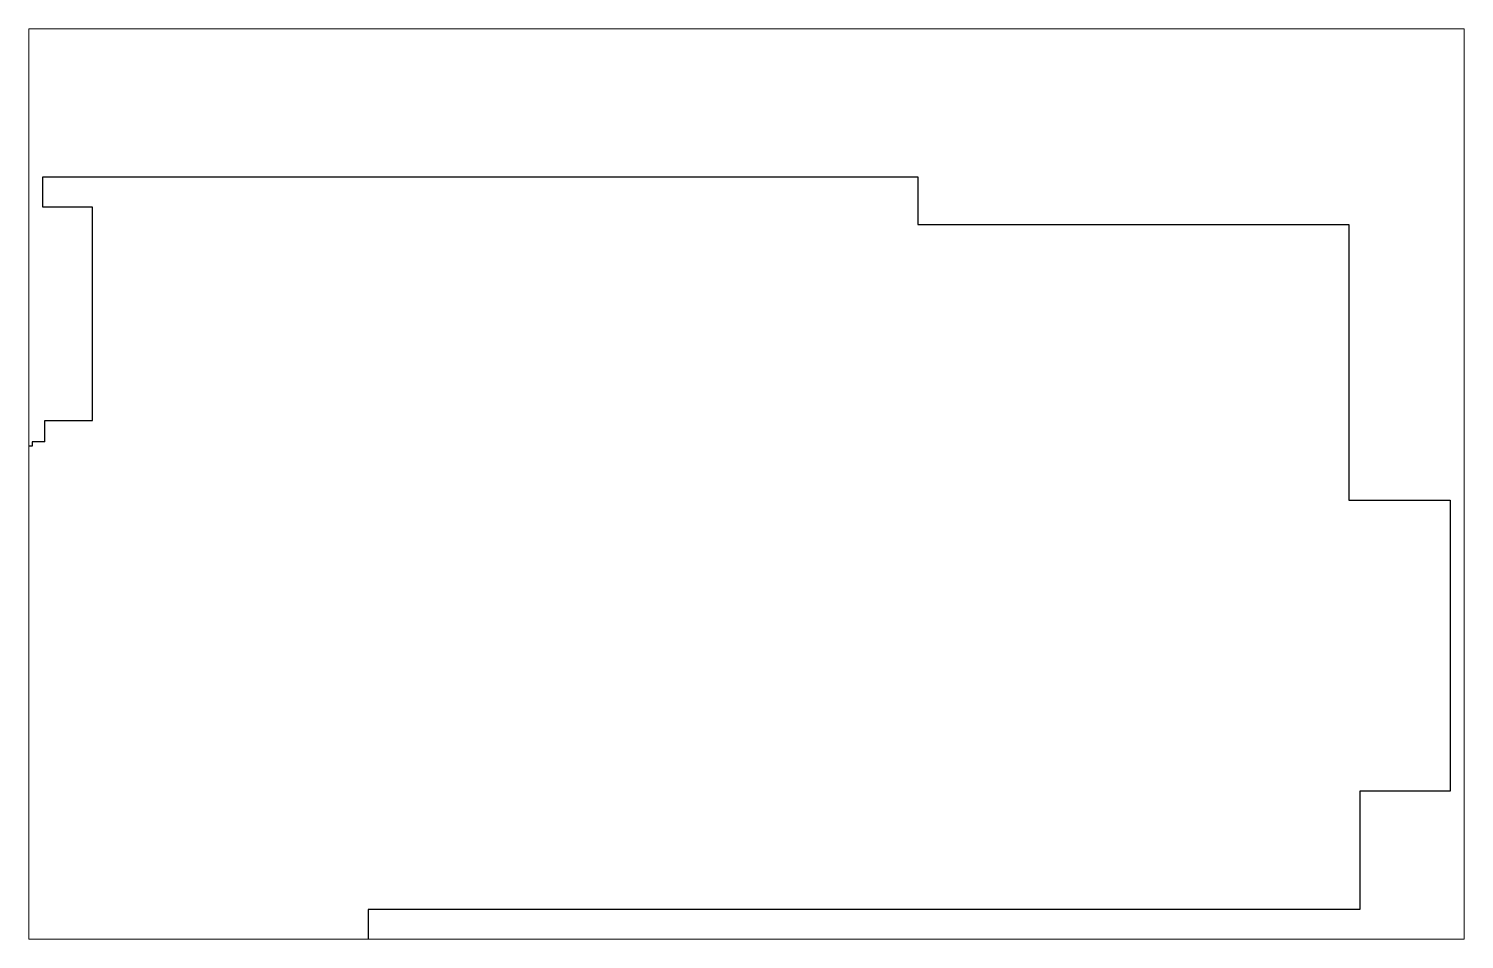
# Paper-space layout 'Sheet1' of a CAD drawing. Header units: centimetres. Extents: x 40 to 364, y 26 to 231.
# The model-space entities are those that its viewports show. They can reach past a viewport. Long polylines and large blocks are cut down to what shows.
import ezdxf

# ---------------------------------------------------------------- set-up
doc = ezdxf.new("R2010")
doc.units = ezdxf.units.CM

msp = doc.modelspace()

# ---------------------------------------------------------------- linework, layer by layer
for p, q in [((1037.6, 168.77), (1240.6, 168.77)), ((1240.6, 168.77), (1240.6, 157.77)), ((1049.1, 112.27), (1049.1, 161.77)), ((1240.6, 157.77), (1340.6, 157.77)), ((1340.6, 157.77), (1340.6, 93.77)), ((1038.1, 107.27), (1038.1, 112.27)), ((1038.1, 112.27), (1049.1, 112.27)), ((1038.1, 107.27), (1035.1, 107.27)), ((1035.1, 107.27), (1035.1, 106.27)), ((1035.1, 106.27), (1031.1, 106.27)), ((1364.1, 26.27), (1343.1, 26.27)), ((1343.1, 26.27), (1343.1, -1.23)), ((1343.1, -1.23), (1113.1, -1.23))]:
    msp.add_line(p, q)
for points in [[(1049.1, 161.77), (1037.6, 161.77), (1037.6, 168.77)], [(1340.6, 93.77), (1364.1, 93.77)], [(1364.1, 93.77), (1364.1, 26.27)], [(1113.1, -1.23), (1113.1, -10.23), (1114.4, -10.23), (1114.4, -11.93), (1116.9, -11.93), (1116.9, -13.43), (1121.2, -13.43), (1121.2, -8.93)], [(1121.2, -8.93), (1341.2, -8.93), (1341.2, -152.73), (1121.2, -152.73)]]:
    msp.add_lwpolyline(points)

psp = doc.layouts.new('Sheet1')

# ---------------------------------------------------------------- viewports
at = {"layer": '0'}
psp.add_viewport(center=(202.5, 128.5), size=(324, 205.6), view_center_point=(1200.85, 97.52), view_height=211.3301, dxfattribs=at)

doc.saveas('drawing.dxf')
